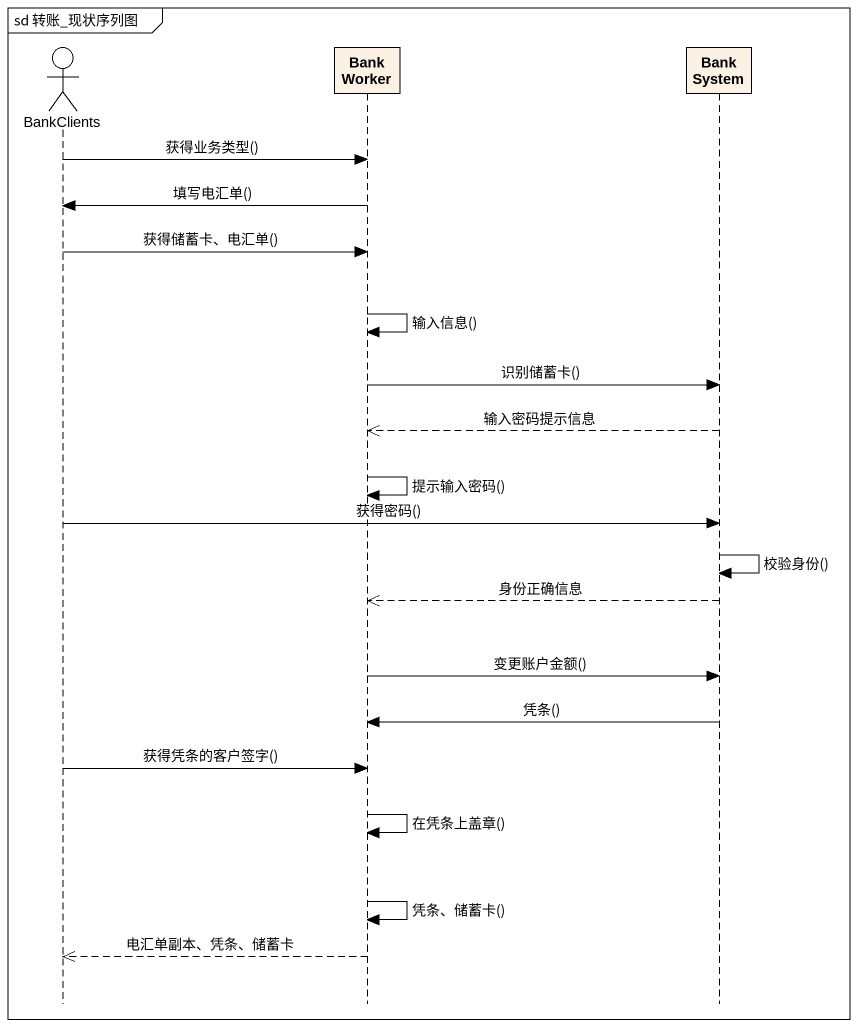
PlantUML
@startuml
mainframe sd 转账_现状序列图
hide footbox
actor BankClients
participant BankWorker
participant BankSystem

BankClients -> BankWorker : 获得业务类型()
BankWorker -> BankClients : 填写电汇单()
BankClients -> BankWorker : 获得储蓄卡、电汇单()
BankWorker -> BankWorker : 输入信息()
BankWorker -> BankSystem : 识别储蓄卡()
BankSystem -->> BankWorker : 输入密码提示信息
BankWorker -> BankWorker : 提示输入密码()
BankClients -> BankSystem : 获得密码()
BankSystem -> BankSystem : 校验身份()
BankSystem -->> BankWorker : 身份正确信息
BankWorker -> BankSystem : 变更账户金额()
BankSystem -> BankWorker : 凭条()
BankClients -> BankWorker : 获得凭条的客户签字()
BankWorker -> BankWorker : 在凭条上盖章()
BankWorker -> BankWorker : 凭条、储蓄卡()
BankWorker -->> BankClients : 电汇单副本、凭条、储蓄卡
@enduml
